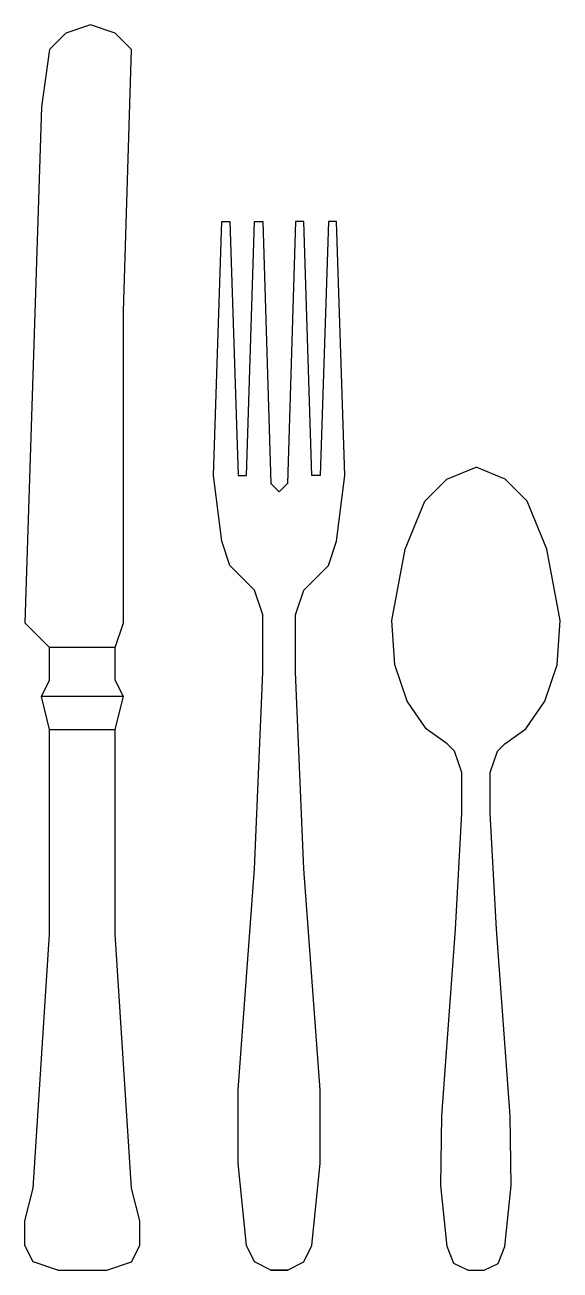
# Model space of a CAD drawing. Header units: millimetres. Extents: x -14 to 120, y 0 to 314.
import ezdxf

# ---------------------------------------------------------------- set-up
doc = ezdxf.new("R2010")
doc.units = ezdxf.units.MM
doc.layers.add('Furniture_家具', color=253, linetype='Continuous')

# ---------------------------------------------------------------- blocks, each defined once
blk = doc.blocks.new('12PKIT20')
at = {"color": 0, "linetype": 'ByBlock'}
for p, q in [((-0.375, 0.4375), (-0.625, 0.375)), ((-0.1875, 0.4375), (-0.375, 0.4375)), ((-0.0625, 0.375), (-0.1875, 0.4375)), ((-9.3125, 0.375), (-9.4375, 0.25)), ((-7.3125, 0.3125), (-9.3125, 0.375)), ((-4.9375, 0.3125), (-7.3125, 0.3125)), ((-4.75, 0.25), (-4.9375, 0.3125)), ((-4.375, 0.3125), (-4.5, 0.25)), ((-4.375, 0.3125), (-4.375, -0.3125)), ((-4.125, 0.25), (-4.375, 0.3125)), ((-0.625, 0.375), (-2.5625, 0.25)), ((0, 0.1875), (-0.0625, 0.375)), ((-9.4375, 0.25), (-9.5, 0.0625)), ((-4.5, 0.25), (-4.75, 0.25)), ((-4.75, 0.25), (-4.75, -0.25)), ((-4.125, -0.25), (-4.125, 0.25)), ((-2.5625, 0.25), (-4.125, 0.25)), ((0, -0.1875), (0, 0.1875)), ((-9.5, 0.0625), (-9.4375, -0.125)), ((-9.4375, -0.125), (-9.3125, -0.25)), ((0, -0.1875), (-0.0625, -0.375)), ((-9.3125, -0.25), (-8.875, -0.3125)), ((-4.9375, -0.4375), (-4.75, -0.25)), ((-4.5, -0.25), (-4.75, -0.25)), ((-4.375, -0.3125), (-4.5, -0.25)), ((-4.125, -0.25), (-4.375, -0.3125)), ((-2.5625, -0.25), (-4.125, -0.25)), ((-0.625, -0.375), (-2.5625, -0.25)), ((-8.875, -0.3125), (-4.9375, -0.4375)), ((-0.375, -0.4375), (-0.625, -0.375)), ((-0.0625, -0.375), (-0.1875, -0.4375)), ((-0.1875, -0.4375), (-0.375, -0.4375))]:
    blk.add_line(p, q, dxfattribs=at)
blk = doc.blocks.new('12PKIT23')
at = {"color": 0, "linetype": 'ByBlock'}
for p, q in [((-4.9565, 0.6406), (-5.4995, 0.5386)), ((-4.6178, 0.6175), (-4.9565, 0.6406)), ((-4.3394, 0.5247), (-4.6178, 0.6175)), ((-5.4995, 0.5386), (-5.8661, 0.3902)), ((-4.1305, 0.381), (-4.3394, 0.5247)), ((-5.8661, 0.3902), (-6.0331, 0.2233)), ((-4.0145, 0.2186), (-4.1305, 0.381)), ((-6.0331, 0.2233), (-6.125, 0)), ((-3.9589, 0.163), (-4.0145, 0.2186)), ((-1.177, 0.2613), (-2.601, 0.1563)), ((-0.6459, 0.2671), (-1.177, 0.2613)), ((-0.1791, 0.2205), (-0.6459, 0.2671)), ((-0.0507, 0.168), (-0.1791, 0.2205)), ((-3.7964, 0.1073), (-3.9589, 0.163)), ((-3.4855, 0.1073), (-3.7964, 0.1073)), ((-2.601, 0.1563), (-3.4855, 0.1073)), ((0, 0.0625), (-0.0507, 0.168)), ((-6.0331, -0.2233), (-6.125, 0)), ((0, -0.0625), (0, 0.0625)), ((0, -0.0625), (-0.0507, -0.168)), ((-3.9589, -0.163), (-4.0145, -0.2186)), ((-3.7964, -0.1073), (-3.9589, -0.163)), ((-3.4855, -0.1073), (-3.7964, -0.1073)), ((-2.601, -0.1563), (-3.4855, -0.1073)), ((-1.177, -0.2613), (-2.601, -0.1563)), ((-0.0507, -0.168), (-0.1791, -0.2205)), ((-5.8661, -0.3902), (-6.0331, -0.2233)), ((-4.0145, -0.2186), (-4.1305, -0.381)), ((-0.6459, -0.2671), (-1.177, -0.2613)), ((-0.1791, -0.2205), (-0.6459, -0.2671)), ((-5.4995, -0.5386), (-5.8661, -0.3902)), ((-4.1305, -0.381), (-4.3394, -0.5247)), ((-4.9565, -0.6406), (-5.4995, -0.5386)), ((-4.3394, -0.5247), (-4.6178, -0.6175)), ((-4.6178, -0.6175), (-4.9565, -0.6406))]:
    blk.add_line(p, q, dxfattribs=at)
blk = doc.blocks.new('12PKIT21')
at = {"color": 0, "linetype": 'ByBlock'}
for p, q in [((-6.0625, 0.5), (-8, 0.4375)), ((-5.5625, 0.4375), (-6.0625, 0.5)), ((-8, 0.4375), (-8, 0.375)), ((-5.375, 0.375), (-5.5625, 0.4375)), ((-8, 0.375), (-6.0625, 0.3125)), ((-6.0625, 0.3125), (-6.0625, 0.25)), ((-5.1875, 0.1875), (-5.375, 0.375)), ((-1.375, 0.3125), (-3.0625, 0.1875)), ((-0.8125, 0.3125), (-1.375, 0.3125)), ((-0.1875, 0.25), (-0.8125, 0.3125)), ((-6.0625, 0.25), (-8, 0.1875)), ((-0.0625, 0.1875), (-0.1875, 0.25)), ((-8, 0.1875), (-8, 0.125)), ((-8, 0.125), (-6, 0.0625)), ((-5, 0.125), (-5.1875, 0.1875)), ((-4.5625, 0.125), (-5, 0.125)), ((-3.0625, 0.1875), (-4.5625, 0.125)), ((0, 0.0625), (-0.0625, 0.1875)), ((-6, 0.0625), (-5.9375, 0)), ((-6, -0.0625), (-5.9375, 0)), ((0, 0.0625), (0, -0.0625)), ((0, -0.0625), (0, 0.0625)), ((-8, -0.125), (-6, -0.0625)), ((0, -0.0625), (-0.0625, -0.1875)), ((-8, -0.1875), (-8, -0.125)), ((-6.0625, -0.25), (-8, -0.1875)), ((-5.1875, -0.1875), (-5.375, -0.375)), ((-5, -0.125), (-5.1875, -0.1875)), ((-4.5625, -0.125), (-5, -0.125)), ((-3.0625, -0.1875), (-4.5625, -0.125)), ((-1.375, -0.3125), (-3.0625, -0.1875)), ((-0.0625, -0.1875), (-0.1875, -0.25)), ((-6.0625, -0.3125), (-6.0625, -0.25)), ((-0.1875, -0.25), (-0.8125, -0.3125)), ((-8, -0.375), (-6.0625, -0.3125)), ((-8, -0.4375), (-8, -0.375)), ((-5.375, -0.375), (-5.5625, -0.4375)), ((-0.8125, -0.3125), (-1.375, -0.3125)), ((-6.0625, -0.5), (-8, -0.4375)), ((-5.5625, -0.4375), (-6.0625, -0.5))]:
    blk.add_line(p, q, dxfattribs=at)

msp = doc.modelspace()

# ---------------------------------------------------------------- block references
at = {"layer": 'Furniture_家具', "linetype": 'ByBlock', "xscale": 33.02, "yscale": 33.02, "zscale": 33.02, "rotation": 270}
for name, p in [('12PKIT20', (0, 0)), ('12PKIT21', (49.53, 0)), ('12PKIT23', (99.06, 0))]:
    msp.add_blockref(name, p, dxfattribs=at)

doc.saveas('drawing.dxf')
